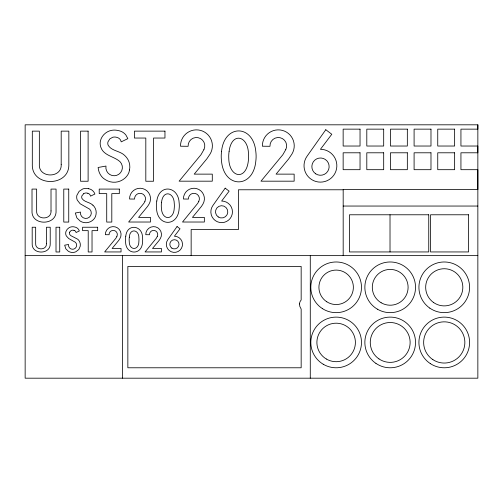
<?xml version="1.0" encoding="UTF-8"?>
<svg xmlns="http://www.w3.org/2000/svg" width="503" height="503" viewBox="0 0 503 503"><rect width="100%" height="100%" fill="white"/><g stroke="black" fill="none" stroke-linecap="round" stroke-linejoin="round"><path stroke-width="0.75" d="M477.85 124.813L477.85 378.187L25.15 378.187L25.15 124.813L477.85 124.813L477.837 129.145L460.937 129.145L460.937 146.033L477.837 146.033L477.831 152.793L460.937 152.793L460.937 169.687L477.837 169.687L477.85 189.6L343.178 189.6L343.178 255.631M69.678 232.141L70.992 230.67A3.458 3.458 0 0 1 74.042 230.399M83.743 193.655L81.895 195.881A3.534 3.534 0 0 0 81.989 198.509C84.391 202.237 89.817 202.087 92.892 205.174M343.178 189.776L238.447 189.776L238.447 229.538L191.153 229.538L191.153 255.631M343.178 206.048L477.85 206.048M25.15 255.631L477.85 255.631M390.014 214.781L390.014 251.94M310.282 255.631L310.282 378.187M122.462 255.631L122.462 378.187M83.731 193.636A4.609 4.609 0 0 1 87.818 193.303M87.843 193.24A3.691 3.691 0 0 1 90.515 196.151L94.891 194.039L94.224 192.586A7.847 7.847 0 0 0 88.71 188.744M88.71 188.763A10.029 10.029 0 0 0 82.769 188.952L79.141 191.322L76.89 195.327A7.759 7.759 0 0 0 77.28 200.131L80.147 203.765L89.748 209.204A5.439 5.439 0 0 1 87.472 218.214A5.439 5.439 0 0 1 80.499 212.071L75.331 213.014L76.833 217.83L80.128 221.043A10.532 10.532 0 0 0 90.15 221.829C93.08 220.553 95.583 217.9 95.998 214.649A10.016 10.016 0 0 0 92.904 205.161M69.672 232.135A2.691 2.691 0 0 0 69.867 234.681L70.998 235.75A4.037 4.037 0 0 0 71.615 236.045L77.846 239.302A7.507 7.507 0 0 1 80.178 246.407L78.795 249.545L75.796 251.796A7.897 7.897 0 0 1 68.276 251.211L65.805 248.796L64.673 245.187L68.553 244.477A4.081 4.081 0 0 0 73.784 249.086A4.081 4.081 0 0 0 75.488 242.327L68.66 238.51L66.314 235.907A5.854 5.854 0 0 1 65.956 231.512L67.239 229.242L69.175 227.633A7.375 7.375 0 0 1 74.702 227.016A5.961 5.961 0 0 1 79.342 230.952L76.072 232.537A2.767 2.767 0 0 0 74.06 230.355M299.53 303.957L299.801 306.327L301.165 309.094L301.165 367.781L127.85 367.781L127.85 266.433L301.165 266.433L301.165 300.002L300.398 301.064A6.413 6.413 0 0 0 299.593 303.359L299.53 303.957M221.521 151.673L221.295 154.056A38.31 38.31 0 0 0 221.515 161.098C224.017 188.77 253.323 188.77 255.826 161.098A38.266 38.266 0 0 0 255.826 151.673C253.323 124.002 224.017 124.002 221.521 151.673M46.446 243.609C46.968 250.62 35.147 250.613 35.663 243.609L35.663 227.237L32.186 227.237L32.186 243.609C31.532 254.895 50.797 254.814 50.218 243.609L50.218 227.237L46.446 227.237L46.446 243.609M51.017 210.914C51.715 220.264 35.958 220.251 36.644 210.914L36.644 189.084L32.01 189.084L32.01 210.914C31.136 225.96 56.826 225.847 56.053 210.914L56.053 189.084L51.017 189.084L51.017 210.914M61.19 164.299C62.253 178.502 38.31 178.477 39.347 164.299L39.347 131.132L32.311 131.132L32.311 164.299C31.343 187.336 69.634 187.122 68.836 164.299L68.836 131.132L61.19 131.132L61.19 164.299M129.34 237.19L129.233 238.038A16.926 16.926 0 0 0 129.233 241.371C129.051 250.821 139.061 250.821 138.878 241.371A16.926 16.926 0 0 0 138.878 238.038C139.218 229.513 129.755 227.934 129.34 237.19M161.545 202.351L161.4 203.489A22.566 22.566 0 0 0 161.4 207.928C161.815 220.76 173.856 220.76 174.264 207.928A22.566 22.566 0 0 0 174.264 203.489C174.107 191.92 162.733 189.794 161.545 202.351M229.117 151.29L228.896 153.013A34.342 34.342 0 0 0 228.771 158.049C228.852 177.993 246.709 181.369 248.444 159.759A34.292 34.292 0 0 0 248.444 153.013C247.627 135.225 231.531 132.006 229.117 151.29M125.775 236.184L125.587 237.378A18.888 18.888 0 0 0 125.587 242.031C125.825 255.392 142.28 255.392 142.519 242.031A18.888 18.888 0 0 0 142.519 237.378C142.475 225.086 126.957 223.319 125.775 236.184M156.798 201.018L156.546 202.608A25.188 25.188 0 0 0 156.546 208.814C157.659 226.859 178.005 226.859 179.125 208.814A25.188 25.188 0 0 0 179.125 202.608C178.332 185.997 159.124 183.652 156.798 201.018M129.523 169.97C128.9 174.912 125.09 178.936 120.645 180.879A16.002 16.002 0 0 1 105.416 179.69C101.002 177.314 98.513 172.359 98.123 167.486L105.982 166.059A8.268 8.268 0 0 0 116.57 175.384A8.268 8.268 0 0 0 120.028 161.702C114.08 156.232 103.587 155.811 100.789 147.127A11.758 11.758 0 0 1 100.499 140.614C101.801 135.338 106.51 131.176 111.848 130.308A15.442 15.442 0 0 1 118.457 130.629L119.23 130.78A11.839 11.839 0 0 1 125.932 135.087L127.844 138.658L121.21 141.859L120.701 140.362A5.483 5.483 0 0 0 117.124 137.476A7.268 7.268 0 0 0 112.672 137.281L109.824 138.903L107.969 141.865A5.326 5.326 0 0 0 108.088 145.059C111.408 151.183 120.123 150.755 124.807 155.578A15.216 15.216 0 0 1 129.523 169.97M116.885 236.385L116.463 237.202A21.176 21.176 0 0 1 115.853 238.284L104.655 251.94L121.034 251.94L121.034 248.469L112.106 248.469L118.658 240.503A24.314 24.314 0 0 0 119.123 239.83L119.934 238.554A7.866 7.866 0 0 0 115.231 226.878A7.866 7.866 0 0 0 105.353 234.687L109.094 234.725A4.125 4.125 0 0 1 114.074 230.481A4.125 4.125 0 0 1 116.885 236.385M144.939 201.282L144.38 202.369A32.72 32.72 0 0 1 143.845 203.344L128.636 222.024L150.472 222.024L150.472 217.39L138.57 217.39L147.454 206.557A34.782 34.782 0 0 0 147.92 205.878L149.007 204.174A10.481 10.481 0 0 0 142.733 188.6A10.481 10.481 0 0 0 129.567 199.012L134.553 199.069A5.495 5.495 0 0 1 141.192 193.41A5.495 5.495 0 0 1 144.939 201.282M157.294 236.385L156.873 237.202A21.176 21.176 0 0 1 156.263 238.284L145.065 251.94L161.438 251.94L161.438 248.469L152.516 248.469L159.067 240.503A24.314 24.314 0 0 0 159.526 239.83L160.344 238.554A7.866 7.866 0 0 0 155.634 226.878A7.866 7.866 0 0 0 145.763 234.687L149.504 234.725A4.125 4.125 0 0 1 154.478 230.481A4.125 4.125 0 0 1 157.294 236.385M203.891 149.661L200.955 154.761L179.118 181.181L212.291 181.181L212.291 174.132L194.208 174.132L206.821 158.879L210.072 154.05A15.926 15.926 0 0 0 200.534 130.396A15.926 15.926 0 0 0 180.527 146.216L188.109 146.298A8.35 8.35 0 0 1 198.195 137.696A8.35 8.35 0 0 1 203.891 149.661M198.817 201.282L198.257 202.369A32.72 32.72 0 0 1 197.723 203.344L182.514 222.024L204.35 222.024L204.35 217.39L192.448 217.39L201.332 206.557A34.782 34.782 0 0 0 201.797 205.878L202.885 204.174A10.481 10.481 0 0 0 196.61 188.6A10.481 10.481 0 0 0 183.444 199.012L188.43 199.069A5.495 5.495 0 0 1 195.07 193.41A5.495 5.495 0 0 1 198.817 201.282M285.748 149.661L282.812 154.761L260.975 181.181L294.148 181.181L294.148 174.132L276.072 174.132L288.678 158.879L291.929 154.05A15.926 15.926 0 0 0 282.39 130.396A15.926 15.926 0 0 0 262.384 146.216L269.966 146.298A8.35 8.35 0 0 1 280.052 137.696A8.35 8.35 0 0 1 285.748 149.661M177.062 226.539L167.801 239.629A8.098 8.098 0 0 0 171.183 251.733A8.098 8.098 0 0 0 182.344 245.961A8.098 8.098 0 0 0 174.415 236.209L180.024 228.79L177.062 226.539M225.174 188.153L212.832 205.608A10.802 10.802 0 0 0 217.34 221.748A10.802 10.802 0 0 0 232.223 214.045A10.802 10.802 0 0 0 221.647 201.043L229.123 191.153L225.174 188.153M325.793 129.717L307.037 156.238A16.41 16.41 0 0 0 313.885 180.759A16.41 16.41 0 0 0 336.501 169.052A16.41 16.41 0 0 0 320.43 149.303L331.791 134.27L325.793 129.717M360.041 129.145L343.147 129.145L343.147 146.033L360.041 146.033L360.041 129.145M383.688 129.145L366.8 129.145L366.8 146.033L383.688 146.033L383.688 129.145M407.336 129.145L390.447 129.145L390.447 146.033L407.336 146.033L407.336 129.145M430.983 129.145L414.095 129.145L414.095 146.033L430.983 146.033L430.983 129.145M454.637 129.145L437.742 129.145L437.742 146.033L454.637 146.033L454.637 129.145M88.113 131.132L80.568 131.132L80.568 181.243L88.113 181.243L88.113 131.132M164.959 131.132L134.427 131.132L134.427 138.042L145.813 138.042L145.813 181.243L153.541 181.243L153.541 138.042L164.959 138.042L164.959 131.132M360.041 152.793L343.147 152.793L343.147 169.687L360.041 169.687L360.041 152.793M383.688 152.793L366.8 152.793L366.8 169.687L383.688 169.687L383.688 152.793M407.336 152.793L390.447 152.793L390.447 169.687L407.336 169.687L407.336 152.793M430.983 152.793L414.095 152.793L414.095 169.687L430.983 169.687L430.983 152.793M454.637 152.793L437.742 152.793L437.742 169.687L454.637 169.687L454.637 152.793M68.741 189.084L63.774 189.084L63.774 222.068L68.741 222.068L68.741 189.084M119.318 189.084L99.223 189.084L99.223 193.636L106.718 193.636L106.718 222.068L111.804 222.068L111.804 193.636L119.318 193.636L119.318 189.084M428.745 214.781L349.472 214.781L349.472 251.94L428.745 251.94L428.745 214.781M468.589 214.781L430.555 214.781L430.555 251.94L468.589 251.94L468.589 214.781M59.731 227.237L56.009 227.237L56.009 251.978L59.731 251.978L59.731 227.237M97.67 227.237L82.599 227.237L82.599 230.651L88.22 230.651L88.22 251.978L92.03 251.978L92.03 230.651L97.67 230.651L97.67 227.237M430.26 363.568A25.339 25.339 0 0 0 469.544 344.008A25.339 25.339 0 0 0 432.957 319.763A25.339 25.339 0 0 0 430.26 363.568M432.869 359.626A20.61 20.61 0 0 0 464.822 343.712A20.61 20.61 0 0 0 435.07 323.995A20.61 20.61 0 0 0 432.869 359.626M375.93 363.386A25.339 25.339 0 0 0 415.465 344.329A25.339 25.339 0 0 0 379.199 319.619A25.339 25.339 0 0 0 375.93 363.386M378.979 358.916A19.931 19.931 0 0 0 410.077 343.926A19.931 19.931 0 0 0 381.544 324.492A19.931 19.931 0 0 0 378.979 358.916M323.24 364.247A25.339 25.339 0 0 0 361.481 342.725A25.339 25.339 0 0 0 323.718 320.367A25.339 25.339 0 0 0 323.24 364.247M326.334 359.016A19.259 19.259 0 0 0 355.401 342.656A19.259 19.259 0 0 0 326.699 325.667A19.259 19.259 0 0 0 326.334 359.016M322.385 308.591A25.339 25.339 0 0 0 361.45 288.596A25.339 25.339 0 0 0 324.598 264.76A25.339 25.339 0 0 0 322.385 308.591M326.787 301.781A17.228 17.228 0 0 0 353.351 288.188A17.228 17.228 0 0 0 328.296 271.978A17.228 17.228 0 0 0 326.787 301.781M377.388 309.175A25.339 25.339 0 0 0 415.535 287.477A25.339 25.339 0 0 0 377.671 265.288A25.339 25.339 0 0 0 377.388 309.175M381.148 302.762A17.907 17.907 0 0 0 408.103 287.433A17.907 17.907 0 0 0 381.349 271.752A17.907 17.907 0 0 0 381.148 302.762M429.795 308.119A25.339 25.339 0 0 0 469.5 289.432A25.339 25.339 0 0 0 433.467 264.389A25.339 25.339 0 0 0 429.795 308.119M433.649 302.573A18.58 18.58 0 0 0 462.766 288.867A18.58 18.58 0 0 0 436.34 270.501A18.58 18.58 0 0 0 433.649 302.573M171.869 248.142A4.609 4.609 0 0 0 179.011 244.596A4.609 4.609 0 0 0 172.366 240.183A4.609 4.609 0 0 0 171.869 248.142M218.252 216.963A6.143 6.143 0 0 0 227.777 212.228A6.143 6.143 0 0 0 218.912 206.343A6.143 6.143 0 0 0 218.252 216.963M315.721 173.824A8.639 8.639 0 0 0 329.119 167.172A8.639 8.639 0 0 0 316.657 158.891A8.639 8.639 0 0 0 315.721 173.824"/></g></svg>
